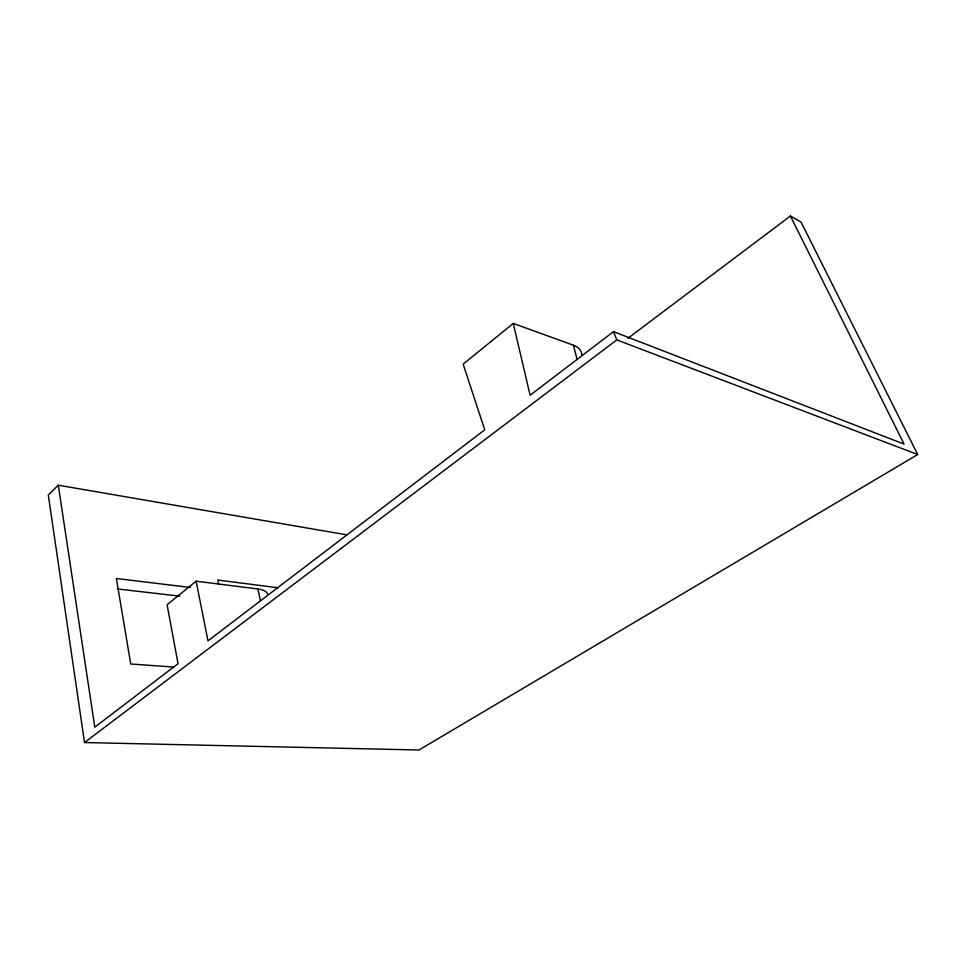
<?xml version="1.0" encoding="UTF-8"?>
<svg xmlns="http://www.w3.org/2000/svg" width="966" height="966" viewBox="0 0 966 966"><rect width="100%" height="100%" fill="white"/><g stroke="black" fill="none" stroke-linecap="round" stroke-linejoin="round"><path stroke-width="1.45" d="M346.709 534.838L58.286 485.198L48.3 495.003L84.513 742.54L418.966 750.002L917.7 454.539L801.104 222.132L790.417 215.998L627.9 338.317M267.63 594.078A25.406 10.3 -12.8 0 0 257.862 588.982L196.134 581.182L167.106 604.776L178.046 663.69L94.789 727.169L58.286 485.198M581.761 355.331A35.09 17.654 -20.5 0 0 573.478 345.26L513.26 323.417L463.137 364.158L484.751 429.822L207.98 640.856L196.134 581.182M790.417 215.998L904.079 444.106L613.507 331.64L530.105 395.239L513.26 323.417M84.513 742.54L616.791 339.887L917.7 454.539M174.001 667.071L130.748 664.004L116.379 578.477L190.507 587.509M117.683 588.97L179.857 596.155M278.401 587.823L217.773 580.011L218.69 584.442M613.507 331.64L616.791 339.887M573.478 345.26L577.1 359.594M257.862 588.982L260.47 600.767"/></g></svg>
